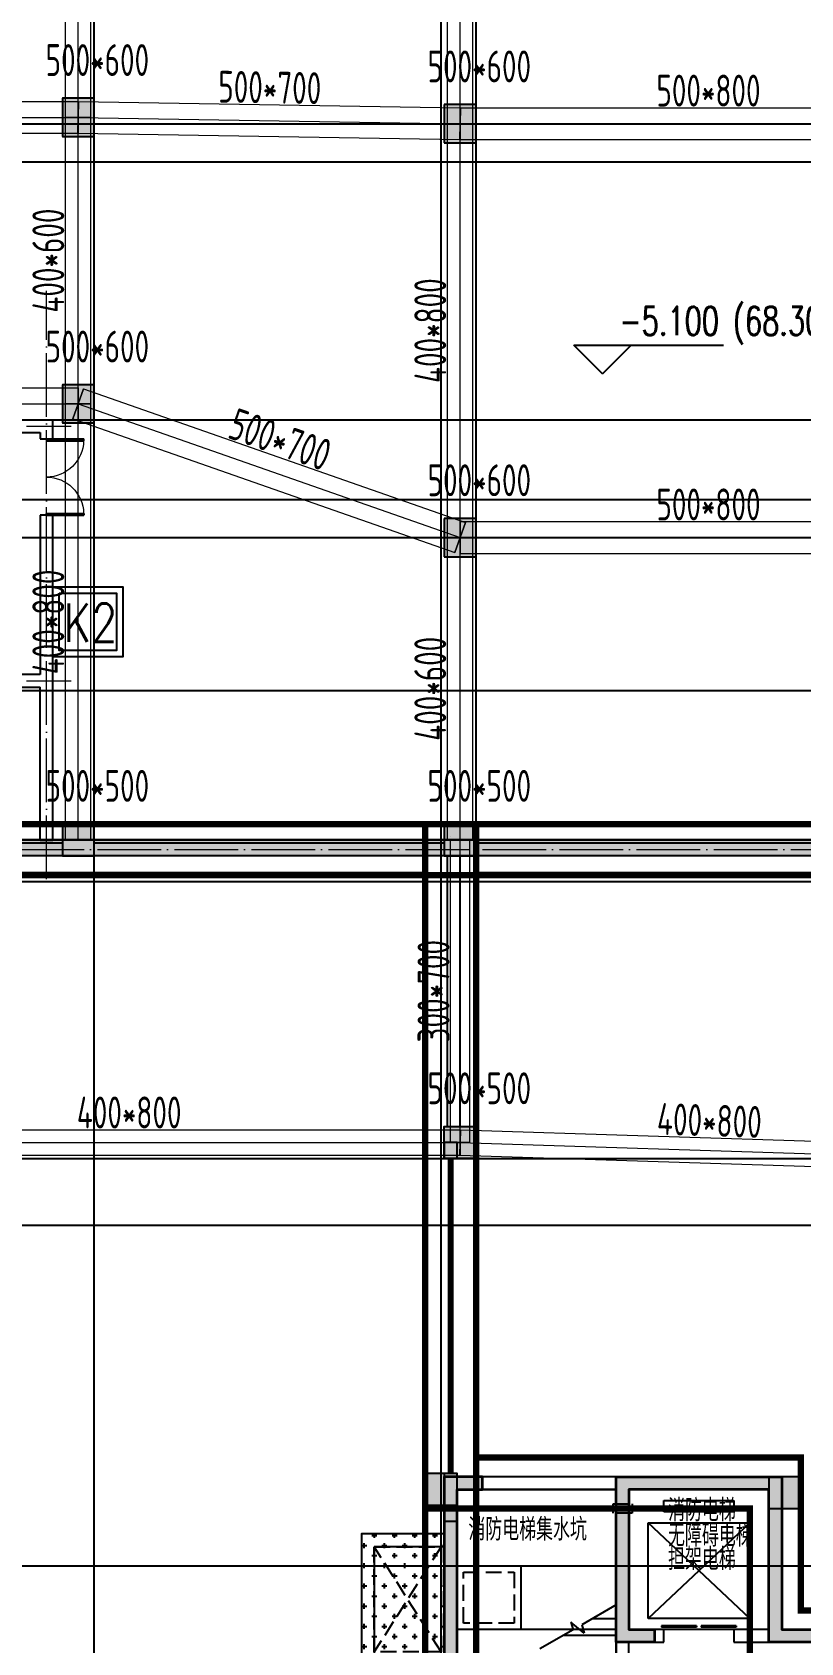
# Model space of a CAD drawing. Extents: x 369444 to 684549, y -549309 to 575337.
# Drawn here: x 444901 to 456974, y 330048 to 355344 of the extents above; entities that cross this region are included whole.
import ezdxf

# ---------------------------------------------------------------- set-up
doc = ezdxf.new("R2010")
doc.units = 0
doc.header["$LTSCALE"] = 1000
doc.header["$MEASUREMENT"] = 0
for name, pattern in [('__DASH', [0.35, 0.25, -0.1]), ('DASH', [0.35, 0.25, -0.1]), ('DOTE', [2.42, 2, -0.2, 0.02, -0.2])]:
    doc.linetypes.add(name, pattern=pattern)
for name, color, linetype, lineweight, true_color in [('-1-0-1', 7, 'Continuous', 0, 0xc0c0c0), ('-1-1-2', 7, 'Continuous', 0, 0xc0c0c0), ('-2-0-1', 1, 'Continuous', 0, 0xff0000), ('-2-1-2', 9, 'Continuous', 0, 0x808080), ('1-6-1', 7, 'Continuous', 0, 0x55ff55), ('1-6-2', 7, 'Continuous', 0, 0x55ff55), ('11-6-1', 2, 'Continuous', 0, 0xffff00), ('11-6-2', 2, 'Continuous', 0, 0xffff00), ('11-6-5', 2, 'Continuous', 0, 0xffff00), ('12-6-1', 4, 'Continuous', 0, 0x00ffff), ('12-6-2', 4, 'Continuous', 0, 0x00ffff), ('12-6-5', 4, 'Continuous', 0, 0x00ffff)]:
    doc.layers.add(name, color=color, linetype=linetype, lineweight=lineweight, true_color=true_color)
for name, color, linetype in [('A-COLU-CONC', 9, 'Continuous'), ('A-WALL-HATCH', 8, 'Continuous'), ('COLUMN', 9, 'Continuous'), ('DIM_LEAD', 3, 'Continuous'), ('DIM_SYMB', 3, 'Continuous'), ('DOTE', 1, 'Continuous'), ('EVTR', 2, 'Continuous'), ('PUB_HATCH', 8, 'Continuous'), ('STAIR', 2, 'Continuous'), ('WALL', 9, 'Continuous'), ('WINDOW', 4, 'Continuous'), ('填充', 8, 'Continuous'), ('平面文字图层', 7, 'Continuous'), ('排水', 61, 'Continuous'), ('景观场地标高', 4, 'Continuous'), ('砼墙', 151, 'Continuous'), ('立面填充1图层', 8, 'Continuous'), ('车库集水坑', 60, 'Continuous'), ('防火分区线', 7, 'Continuous'), ('风井', 7, 'Continuous')]:
    doc.layers.add(name, color=color, linetype=linetype)
doc.layers.add('DOTE2', color=122, linetype='DOTE', lineweight=9)
doc.styles.add('_HZTXT', font='txt.shx', dxfattribs={"width": 0.8, "bigfont": 'HZTXT.shx'})
doc.styles.add('_TCH_DIM', font='SIMPLEX', dxfattribs={"bigfont": 'GBCBIG'})
doc.styles.add('HNSJY', font='hnsjy-07.shx', dxfattribs={"width": 0.8, "bigfont": 'hnsjy-hz.shx'})
doc.styles.add('yjkcad', font='yjkeng.shx', dxfattribs={"width": 0.7, "height": 250, "bigfont": 'yjkchn.shx'})

# ---------------------------------------------------------------- blocks, each defined once
blk = doc.blocks.new('$DorLib2D$00000213')
at = {"color": 0, "linetype": 'DASH', "const_width": 0.02}
blk.add_lwpolyline([(0.5, 0), (-0.5, 0)], dxfattribs=at)
blk = doc.blocks.new('$DorLib2D$00000002')
for p, q in [((-0.5, 0), (-0.5, 0.4875)), ((-0.475, 0.4875), (-0.5, 0.4875)), ((-0.475, 0), (-0.475, 0.4875)), ((0.475, 0), (0.475, 0.4875)), ((0.475, 0.4875), (0.5, 0.4875)), ((0.5, 0), (0.5, 0.4875)), ((-0.5, 0), (-0.475, 0)), ((0.5, 0), (0.475, 0))]:
    blk.add_line(p, q)
at = {"lineweight": 13}
for centre, start, end in [((-0.4875, 0), 0, 88.53072), ((0.4875, 0), 91.46928, 180)]:
    blk.add_arc(centre, 0.4875, start, end, dxfattribs=at)
blk = doc.blocks.new('A$C1A4D5ED0')
at = {"layer": '填充'}
h = blk.add_hatch(color=256, dxfattribs=at)
h.dxf.hatch_style = 1
h.paths.add_polyline_path([(9300, 14350), (9300, 17950), (9702, 17950), (9702, 18150), (9100, 18150), (9100, 14350)])
h = blk.add_hatch(color=256, dxfattribs=at)
h.dxf.hatch_style = 1
h.paths.add_polyline_path([(12000, 15550), (11800, 15550), (11800, 17950), (11800, 18150), (14400, 18150), (14400, 15750), (14900, 15750), (14900, 15550), (14200, 15550), (14200, 17950), (12000, 17950), (12000, 15750), (12400, 15750), (12400, 15550)])
at = {"layer": '砼墙', "lineweight": 35, "ltscale": 1}
blk.add_lwpolyline([(9300, 14350), (9300, 17950), (9702, 17950), (9702, 18150), (9100, 18150), (9100, 14350)], close=True, dxfattribs=at)
blk.add_lwpolyline([(12000, 15550), (11800, 15550), (11800, 17950), (11800, 18150), (14400, 18150), (14400, 15750), (14900, 15750), (14900, 15550), (14200, 15550), (14200, 17950), (12000, 17950), (12000, 15750), (12400, 15750), (12400, 15550), (12000, 15550)], dxfattribs=at)
blk = doc.blocks.new('$DORLIB2D$00000127')
at = {"color": 0}
for points in [[(-0.533, 0.795), (-0.533, 0.69)], [(-0.033, 0.795), (-0.533, 0.795)], [(-0.033, 0.69), (-0.533, 0.69)], [(-0.033, 0.795), (-0.033, 0.69)], [(0.533, 0.795), (0.033, 0.795)], [(0.033, 0.795), (0.033, 0.69)], [(0.533, 0.69), (0.033, 0.69)], [(0.533, 0.795), (0.533, 0.69)], [(0.5, 0.5), (-0.5, 0.5)]]:
    blk.add_lwpolyline(points, dxfattribs=at)
blk = doc.blocks.new('column500')
h = blk.add_hatch(color=0)
h.dxf.hatch_style = 1
h.paths.add_polyline_path([(-216381, -381440), (-215881, -381440), (-215881, -380940), (-216381, -380940)])
at = {"color": 0}
blk.add_lwpolyline([(-216381, -381440), (-215881, -381440), (-215881, -380940), (-216381, -380940)], close=True, dxfattribs=at)

msp = doc.modelspace()

# ---------------------------------------------------------------- hatches: boundary and pattern name
at = {"layer": 'A-WALL-HATCH'}
for points in [[(445874.7, 354306.6), (445374.7, 354306.6), (445374.7, 353706.6), (445874.7, 353706.6)], [(451874.7, 354206.6), (451374.7, 354206.6), (451374.7, 353606.6), (451874.7, 353606.6)], [(445874.7, 349806.6), (445374.7, 349806.6), (445374.7, 349206.6), (445874.7, 349206.6)], [(451874.7, 347706.6), (451374.7, 347706.6), (451374.7, 347106.6), (451874.7, 347106.6)], [(445874.7, 342906.6), (445374.7, 342906.6), (445374.7, 342406.6), (445874.7, 342406.6)], [(451874.7, 342906.6), (451374.7, 342906.6), (451374.7, 342406.6), (451874.7, 342406.6)]]:
    msp.add_hatch(color=256, dxfattribs=at).paths.add_polyline_path(points)
at = {"layer": 'PUB_HATCH'}
msp.add_hatch(color=256, dxfattribs=at).paths.add_polyline_path([(465074.6, 342407.1), (464824.6, 342657.1), (438224.5, 342657.1), (438094.5, 342607.1), (438074.5, 342407.1)])
at = {"layer": '立面填充1图层'}
h = msp.add_hatch(dxfattribs=at)
h.set_pattern_fill('CROSS', color=256, scale=100)
h.set_pattern_definition([(0, (-307477.82, 963717.79), (158.75, 158.75), [79.375, -238.125]), (90, (-307438.13, 963678.1), (-158.75, 158.75), [79.375, -238.125])])
h.paths.add_polyline_path([(450074.4, 326606.9), (451374.4, 326606.9), (451374.4, 331756.9), (450074.4, 331756.9)])

# ---------------------------------------------------------------- linework, layer by layer
at = {"layer": '-1-0-1', "color": 0}
for p in [(445624.3, 354007.1, -3600), (451624.3, 353907.1, -3600), (445624.3, 349507.1, -3600), (451624.3, 347407.1, -3600), (445624.3, 342657.1, -3600), (451624.3, 342657.1, -3600), (451624.3, 337907.1, -3600)]:
    msp.add_point(p, dxfattribs=at)
at = {"layer": '-1-1-2', "color": 0}
for p, q in [((445624.3, 354007.1, -3600), (445624.3, 354007.1)), ((451624.3, 353907.1, -3600), (451624.3, 353907.1)), ((445624.3, 349507.1, -3600), (445624.3, 349507.1)), ((451624.3, 347407.1, -3600), (451624.3, 347407.1)), ((445624.3, 342657.1, -3600), (445624.3, 342657.1)), ((451624.3, 342657.1, -3600), (451624.3, 342657.1)), ((451624.3, 337907.1, -3600), (451624.3, 337907.1))]:
    msp.add_line(p, q, dxfattribs=at)
at = {"layer": '-2-0-1', "color": 0}
for p, q in [((445624.3, 354007.1, -3600), (445624.3, 360607.1, -3600)), ((451624.3, 353907.1, -3600), (451624.3, 358557.1, -3600)), ((442374.3, 354007.1, -3600), (445624.3, 354007.1, -3600)), ((445624.3, 354007.1, -3600), (451624.3, 353907.1, -3600)), ((445624.3, 349507.1, -3600), (445624.3, 354007.1, -3600)), ((451624.3, 353907.1, -3600), (459424.3, 353907.1, -3600)), ((451624.3, 347407.1, -3600), (451624.3, 353907.1, -3600)), ((442224.3, 349507.1, -3600), (445624.3, 349507.1, -3600)), ((445624.3, 349507.1, -3600), (451624.3, 347407.1, -3600)), ((445624.3, 342657.1, -3600), (445624.3, 349507.1, -3600)), ((451624.3, 347407.1, -3600), (459424.3, 347407.1, -3600)), ((451624.3, 342657.1, -3600), (451624.3, 347407.1, -3600)), ((443624.3, 342657.1, -3600), (445624.3, 342657.1, -3600)), ((445624.3, 342657.1, -3600), (451624.3, 342657.1, -3600)), ((451624.3, 337907.1, -3600), (451624.3, 342657.1, -3600)), ((451624.3, 342657.1, -3600), (459424.3, 342657.1, -3600)), ((441224.3, 337907.1, -3600), (451624.3, 337907.1, -3600)), ((451624.3, 337907.1, -3600), (459424.3, 337657.1, -3600))]:
    msp.add_line(p, q, dxfattribs=at)
at = {"layer": '-2-1-2', "color": 0}
for p, q in [((445624.3, 354007.1), (445624.3, 360607.1)), ((451624.3, 353907.1), (451624.3, 358557.1)), ((442374.3, 354007.1), (445624.3, 354007.1)), ((445624.3, 354007.1), (451624.3, 353907.1)), ((445624.3, 349507.1), (445624.3, 354007.1)), ((451624.3, 353907.1), (459424.3, 353907.1)), ((451624.3, 347407.1), (451624.3, 353907.1)), ((442224.3, 349507.1), (445624.3, 349507.1)), ((445624.3, 349507.1), (451624.3, 347407.1)), ((445624.3, 342657.1), (445624.3, 349507.1)), ((451624.3, 347407.1), (459424.3, 347407.1)), ((451624.3, 342657.1), (451624.3, 347407.1)), ((443624.3, 342657.1), (445624.3, 342657.1)), ((445624.3, 342657.1), (451624.3, 342657.1)), ((451624.3, 337907.1), (451624.3, 342657.1)), ((451624.3, 342657.1), (459424.3, 342657.1)), ((441224.3, 337907.1), (451624.3, 337907.1)), ((451624.3, 337907.1), (459424.3, 337657.1))]:
    msp.add_line(p, q, dxfattribs=at)
at = {"layer": '1-6-1', "color": 0}
for p, q in [((445624.3, 342657.1, -8700), (443624.3, 342657.1, -8700)), ((443624.3, 342657.1, -5100), (445624.3, 342657.1, -5100)), ((445624.3, 342657.1, -8700), (445624.3, 342657.1, -5100)), ((451624.3, 342657.1, -8700), (445624.3, 342657.1, -8700)), ((445624.3, 342657.1, -5100), (451624.3, 342657.1, -5100)), ((445624.3, 342657.1, -5100), (445624.3, 342657.1, -8700)), ((451624.3, 342657.1, -8700), (451624.3, 342657.1, -5100)), ((459424.3, 342657.1, -8700), (451624.3, 342657.1, -8700)), ((451624.3, 342657.1, -5100), (459424.3, 342657.1, -5100)), ((451624.3, 342657.1, -5100), (451624.3, 342657.1, -8700)), ((445624.3, 342407.1, -5100), (443624.3, 342407.1, -5100)), ((443624.3, 342407.1, -8700), (445624.3, 342407.1, -8700)), ((445624.3, 342407.1, -5100), (445624.3, 342407.1, -8700)), ((451624.3, 342407.1, -5100), (445624.3, 342407.1, -5100)), ((445624.3, 342407.1, -8700), (451624.3, 342407.1, -8700)), ((445624.3, 342407.1, -8700), (445624.3, 342407.1, -5100)), ((451624.3, 342407.1, -5100), (451624.3, 342407.1, -8700)), ((459424.3, 342407.1, -5100), (451624.3, 342407.1, -5100)), ((451624.3, 342407.1, -8700), (459424.3, 342407.1, -8700)), ((451624.3, 342407.1, -8700), (451624.3, 342407.1, -5100))]:
    msp.add_line(p, q, dxfattribs=at)
at = {"layer": '1-6-2', "color": 0}
for p, q in [((445624.3, 342657.1, -5100), (443624.3, 342657.1, -5100)), ((443624.3, 342657.1, -8700), (445624.3, 342657.1, -8700)), ((445624.3, 342657.1, -5100), (445624.3, 342657.1, -8700)), ((451624.3, 342657.1, -5100), (445624.3, 342657.1, -5100)), ((445624.3, 342657.1, -8700), (451624.3, 342657.1, -8700)), ((445624.3, 342657.1, -8700), (445624.3, 342657.1, -5100)), ((451624.3, 342657.1, -5100), (451624.3, 342657.1, -8700)), ((459424.3, 342657.1, -5100), (451624.3, 342657.1, -5100)), ((451624.3, 342657.1, -8700), (459424.3, 342657.1, -8700)), ((451624.3, 342657.1, -8700), (451624.3, 342657.1, -5100))]:
    msp.add_line(p, q, dxfattribs=at)
at = {"layer": '11-6-1', "color": 0}
for p, q in [((445374.3, 354307.1), (445374.3, 353707.1)), ((445874.3, 354307.1), (445374.3, 354307.1)), ((445374.3, 354307.1, -3600), (445374.3, 353707.1, -3600)), ((445874.3, 354307.1, -3600), (445374.3, 354307.1, -3600)), ((445374.3, 354307.1, -3600), (445374.3, 354307.1)), ((445874.3, 353707.1), (445874.3, 354307.1)), ((445874.3, 353707.1, -3600), (445874.3, 354307.1, -3600)), ((445874.3, 354307.1, -3600), (445874.3, 354307.1)), ((451374.3, 354207.1), (451374.3, 353607.1)), ((451874.3, 354207.1), (451374.3, 354207.1)), ((451374.3, 354207.1, -3600), (451374.3, 353607.1, -3600)), ((451874.3, 354207.1, -3600), (451374.3, 354207.1, -3600)), ((451374.3, 354207.1, -3600), (451374.3, 354207.1)), ((451874.3, 353607.1), (451874.3, 354207.1)), ((451874.3, 353607.1, -3600), (451874.3, 354207.1, -3600)), ((451874.3, 354207.1, -3600), (451874.3, 354207.1)), ((445374.3, 353707.1), (445874.3, 353707.1)), ((445374.3, 353707.1, -3600), (445874.3, 353707.1, -3600)), ((445374.3, 353707.1, -3600), (445374.3, 353707.1)), ((445874.3, 353707.1, -3600), (445874.3, 353707.1)), ((451374.3, 353607.1), (451874.3, 353607.1)), ((451374.3, 353607.1, -3600), (451874.3, 353607.1, -3600)), ((451374.3, 353607.1, -3600), (451374.3, 353607.1)), ((451874.3, 353607.1, -3600), (451874.3, 353607.1)), ((445374.3, 349807.1), (445374.3, 349207.1)), ((445874.3, 349807.1), (445374.3, 349807.1)), ((445374.3, 349807.1, -3600), (445374.3, 349207.1, -3600)), ((445874.3, 349807.1, -3600), (445374.3, 349807.1, -3600)), ((445374.3, 349807.1, -3600), (445374.3, 349807.1)), ((445874.3, 349207.1), (445874.3, 349807.1)), ((445874.3, 349207.1, -3600), (445874.3, 349807.1, -3600)), ((445874.3, 349807.1, -3600), (445874.3, 349807.1)), ((445374.3, 349207.1), (445874.3, 349207.1)), ((445374.3, 349207.1, -3600), (445874.3, 349207.1, -3600)), ((445374.3, 349207.1, -3600), (445374.3, 349207.1)), ((445874.3, 349207.1, -3600), (445874.3, 349207.1)), ((451374.3, 347707.1), (451374.3, 347107.1)), ((451874.3, 347707.1), (451374.3, 347707.1)), ((451374.3, 347707.1, -3600), (451374.3, 347107.1, -3600)), ((451874.3, 347707.1, -3600), (451374.3, 347707.1, -3600)), ((451374.3, 347707.1, -3600), (451374.3, 347707.1)), ((451874.3, 347107.1), (451874.3, 347707.1)), ((451874.3, 347107.1, -3600), (451874.3, 347707.1, -3600)), ((451874.3, 347707.1, -3600), (451874.3, 347707.1)), ((451374.3, 347107.1), (451874.3, 347107.1)), ((451374.3, 347107.1, -3600), (451874.3, 347107.1, -3600)), ((451374.3, 347107.1, -3600), (451374.3, 347107.1)), ((451874.3, 347107.1, -3600), (451874.3, 347107.1)), ((445374.3, 342907.1), (445374.3, 342407.1)), ((445874.3, 342907.1), (445374.3, 342907.1)), ((445374.3, 342907.1, -3600), (445374.3, 342407.1, -3600)), ((445874.3, 342907.1, -3600), (445374.3, 342907.1, -3600)), ((445374.3, 342907.1, -3600), (445374.3, 342907.1)), ((445874.3, 342407.1), (445874.3, 342907.1)), ((445874.3, 342407.1, -3600), (445874.3, 342907.1, -3600)), ((445874.3, 342907.1, -3600), (445874.3, 342907.1)), ((451374.3, 342907.1), (451374.3, 342407.1)), ((451874.3, 342907.1), (451374.3, 342907.1)), ((451374.3, 342907.1, -3600), (451374.3, 342407.1, -3600)), ((451874.3, 342907.1, -3600), (451374.3, 342907.1, -3600)), ((451374.3, 342907.1, -3600), (451374.3, 342907.1)), ((451874.3, 342407.1), (451874.3, 342907.1)), ((451874.3, 342407.1, -3600), (451874.3, 342907.1, -3600)), ((451874.3, 342907.1, -3600), (451874.3, 342907.1)), ((445374.3, 342407.1), (445874.3, 342407.1)), ((445374.3, 342407.1, -3600), (445874.3, 342407.1, -3600)), ((445374.3, 342407.1, -3600), (445374.3, 342407.1)), ((445874.3, 342407.1, -3600), (445874.3, 342407.1)), ((451374.3, 342407.1), (451874.3, 342407.1)), ((451374.3, 342407.1, -3600), (451874.3, 342407.1, -3600)), ((451374.3, 342407.1, -3600), (451374.3, 342407.1)), ((451874.3, 342407.1, -3600), (451874.3, 342407.1)), ((451374.3, 338157.1), (451374.3, 337657.1)), ((451874.3, 338157.1), (451374.3, 338157.1)), ((451374.3, 338157.1, -3600), (451374.3, 337657.1, -3600)), ((451874.3, 338157.1, -3600), (451374.3, 338157.1, -3600)), ((451374.3, 338157.1, -3600), (451374.3, 338157.1)), ((451874.3, 337657.1), (451874.3, 338157.1)), ((451874.3, 337657.1, -3600), (451874.3, 338157.1, -3600)), ((451874.3, 338157.1, -3600), (451874.3, 338157.1)), ((451374.3, 337657.1), (451874.3, 337657.1)), ((451374.3, 337657.1, -3600), (451874.3, 337657.1, -3600)), ((451374.3, 337657.1, -3600), (451374.3, 337657.1)), ((451874.3, 337657.1, -3600), (451874.3, 337657.1))]:
    msp.add_line(p, q, dxfattribs=at)
at = {"layer": '11-6-2', "color": 0}
for p, q in [((445624.3, 354007.1, -3600), (445624.3, 354007.1)), ((451624.3, 353907.1, -3600), (451624.3, 353907.1)), ((445624.3, 349507.1, -3600), (445624.3, 349507.1)), ((451624.3, 347407.1, -3600), (451624.3, 347407.1)), ((445624.3, 342657.1, -3600), (445624.3, 342657.1)), ((451624.3, 342657.1, -3600), (451624.3, 342657.1)), ((451624.3, 337907.1, -3600), (451624.3, 337907.1))]:
    msp.add_line(p, q, dxfattribs=at)
at = {"layer": '12-6-1', "color": 0}
for p, q in [((445424.3, 354007.1, -5100), (445424.3, 360607.1, -5100)), ((445424.3, 354007.1, -5900), (445424.3, 360607.1, -5900)), ((445824.3, 354007.1, -5100), (445824.3, 360607.1, -5100)), ((445824.3, 354007.1, -5900), (445824.3, 360607.1, -5900)), ((451424.3, 353907.1, -5100), (451424.3, 358557.1, -5100)), ((451424.3, 353907.1, -5700), (451424.3, 358557.1, -5700)), ((451824.3, 353907.1, -5100), (451824.3, 358557.1, -5100)), ((451824.3, 353907.1, -5700), (451824.3, 358557.1, -5700)), ((442374.3, 354257.1), (445624.3, 354257.1)), ((442374.3, 354257.1, -700), (445624.3, 354257.1, -700)), ((445628.5, 354257), (445620.2, 353757.1)), ((445620.2, 353757.1, -700), (445628.5, 354257, -700)), ((445624.3, 354257.1), (445624.3, 353757.1)), ((445624.3, 354257.1, -700), (445624.3, 354257.1)), ((445624.3, 353757.1, -700), (445624.3, 354257.1, -700)), ((445628.5, 354257, -700), (445628.5, 354257)), ((445628.5, 354257), (451628.5, 354157)), ((445628.5, 354257, -700), (451628.5, 354157, -700)), ((451628.5, 354157), (451620.2, 353657.1)), ((451620.2, 353657.1, -700), (451628.5, 354157, -700)), ((451624.3, 354157.1), (451624.3, 353657.1)), ((451624.3, 354157.1, -800), (451624.3, 354157.1)), ((451624.3, 353657.1, -800), (451624.3, 354157.1, -800)), ((451624.3, 354157.1), (459424.3, 354157.1)), ((451624.3, 354157.1, -800), (459424.3, 354157.1, -800)), ((451628.5, 354157, -700), (451628.5, 354157)), ((445424.3, 354007.1, -5100), (445824.3, 354007.1, -5100)), ((445424.3, 354007.1, -5900), (445424.3, 354007.1, -5100)), ((445824.3, 354007.1, -5900), (445424.3, 354007.1, -5900)), ((445424.3, 354007.1, -5100), (445824.3, 354007.1, -5100)), ((445424.3, 354007.1, -5700), (445424.3, 354007.1, -5100)), ((445824.3, 354007.1, -5700), (445424.3, 354007.1, -5700)), ((445424.3, 349507.1, -5100), (445424.3, 354007.1, -5100)), ((445424.3, 349507.1, -5700), (445424.3, 354007.1, -5700)), ((445824.3, 354007.1, -5100), (445824.3, 354007.1, -5900)), ((445824.3, 354007.1, -5100), (445824.3, 354007.1, -5700)), ((445824.3, 349507.1, -5100), (445824.3, 354007.1, -5100)), ((445824.3, 349507.1, -5700), (445824.3, 354007.1, -5700)), ((451424.3, 353907.1, -5100), (451824.3, 353907.1, -5100)), ((451424.3, 353907.1, -5900), (451424.3, 353907.1, -5100)), ((451824.3, 353907.1, -5900), (451424.3, 353907.1, -5900)), ((451424.3, 347407.1, -5100), (451424.3, 353907.1, -5100)), ((451424.3, 347407.1, -5900), (451424.3, 353907.1, -5900)), ((451424.3, 353907.1, -5100), (451824.3, 353907.1, -5100)), ((451424.3, 353907.1, -5700), (451424.3, 353907.1, -5100)), ((451824.3, 353907.1, -5700), (451424.3, 353907.1, -5700)), ((451824.3, 353907.1, -5100), (451824.3, 353907.1, -5900)), ((451824.3, 347407.1, -5100), (451824.3, 353907.1, -5100)), ((451824.3, 347407.1, -5900), (451824.3, 353907.1, -5900)), ((451824.3, 353907.1, -5100), (451824.3, 353907.1, -5700)), ((442374.3, 353757.1), (445624.3, 353757.1)), ((442374.3, 353757.1, -700), (445624.3, 353757.1, -700)), ((445620.2, 353757.1), (445620.2, 353757.1, -700)), ((445620.2, 353757.1), (451620.2, 353657.1)), ((445620.2, 353757.1, -700), (451620.2, 353657.1, -700)), ((445624.3, 353757.1), (445624.3, 353757.1, -700)), ((451620.2, 353657.1), (451620.2, 353657.1, -700)), ((451624.3, 353657.1), (451624.3, 353657.1, -800)), ((451624.3, 353657.1), (459424.3, 353657.1)), ((451624.3, 353657.1, -800), (459424.3, 353657.1, -800)), ((442224.3, 349757.1), (445624.3, 349757.1)), ((442224.3, 349757.1, -700), (445624.3, 349757.1, -700)), ((445706.9, 349743), (445541.7, 349271.1)), ((445541.7, 349271.1, -700), (445706.9, 349743, -700)), ((445624.3, 349757.1), (445624.3, 349257.1)), ((445624.3, 349757.1, -700), (445624.3, 349757.1)), ((445624.3, 349257.1, -700), (445624.3, 349757.1, -700)), ((445706.9, 349743, -700), (445706.9, 349743)), ((445706.9, 349743), (451706.9, 347643)), ((445706.9, 349743, -700), (451706.9, 347643, -700)), ((445424.3, 349507.1, -5100), (445824.3, 349507.1, -5100)), ((445424.3, 349507.1, -5900), (445424.3, 349507.1, -5100)), ((445824.3, 349507.1, -5900), (445424.3, 349507.1, -5900)), ((445424.3, 342657.1, -5100), (445424.3, 349507.1, -5100)), ((445424.3, 342657.1, -5900), (445424.3, 349507.1, -5900)), ((445424.3, 349507.1, -5100), (445824.3, 349507.1, -5100)), ((445424.3, 349507.1, -5700), (445424.3, 349507.1, -5100)), ((445824.3, 349507.1, -5700), (445424.3, 349507.1, -5700)), ((445824.3, 349507.1, -5100), (445824.3, 349507.1, -5900)), ((445824.3, 342657.1, -5100), (445824.3, 349507.1, -5100)), ((445824.3, 342657.1, -5900), (445824.3, 349507.1, -5900)), ((445824.3, 349507.1, -5100), (445824.3, 349507.1, -5700)), ((442224.3, 349257.1), (445624.3, 349257.1)), ((442224.3, 349257.1, -700), (445624.3, 349257.1, -700)), ((445541.7, 349271.1), (445541.7, 349271.1, -700)), ((445541.7, 349271.1), (451541.7, 347171.1)), ((445541.7, 349271.1, -700), (451541.7, 347171.1, -700)), ((445624.3, 349257.1), (445624.3, 349257.1, -700)), ((451706.9, 347643), (451541.7, 347171.1)), ((451541.7, 347171.1, -700), (451706.9, 347643, -700)), ((451624.3, 347657.1), (451624.3, 347157.1)), ((451624.3, 347657.1, -800), (451624.3, 347657.1)), ((451624.3, 347157.1, -800), (451624.3, 347657.1, -800)), ((451624.3, 347657.1), (459424.3, 347657.1)), ((451624.3, 347657.1, -800), (459424.3, 347657.1, -800)), ((451706.9, 347643, -700), (451706.9, 347643)), ((451424.3, 347407.1, -5100), (451824.3, 347407.1, -5100)), ((451424.3, 347407.1, -5900), (451424.3, 347407.1, -5100)), ((451824.3, 347407.1, -5900), (451424.3, 347407.1, -5900)), ((451424.3, 347407.1, -5100), (451824.3, 347407.1, -5100)), ((451424.3, 347407.1, -5700), (451424.3, 347407.1, -5100)), ((451824.3, 347407.1, -5700), (451424.3, 347407.1, -5700)), ((451424.3, 342657.1, -5100), (451424.3, 347407.1, -5100)), ((451424.3, 342657.1, -5700), (451424.3, 347407.1, -5700)), ((451824.3, 347407.1, -5100), (451824.3, 347407.1, -5900)), ((451824.3, 347407.1, -5100), (451824.3, 347407.1, -5700)), ((451824.3, 342657.1, -5100), (451824.3, 347407.1, -5100)), ((451824.3, 342657.1, -5700), (451824.3, 347407.1, -5700)), ((451541.7, 347171.1), (451541.7, 347171.1, -700)), ((451624.3, 347157.1), (451624.3, 347157.1, -800)), ((451624.3, 347157.1), (459424.3, 347157.1)), ((451624.3, 347157.1, -800), (459424.3, 347157.1, -800)), ((445424.3, 342657.1, -5100), (445824.3, 342657.1, -5100)), ((445424.3, 342657.1, -5900), (445424.3, 342657.1, -5100)), ((445824.3, 342657.1, -5900), (445424.3, 342657.1, -5900)), ((445824.3, 342657.1, -5100), (445824.3, 342657.1, -5900)), ((451424.3, 342657.1, -5100), (451824.3, 342657.1, -5100)), ((451424.3, 342657.1, -5700), (451424.3, 342657.1, -5100)), ((451824.3, 342657.1, -5700), (451424.3, 342657.1, -5700)), ((451474.3, 342657.1), (451774.3, 342657.1)), ((451474.3, 342657.1, -700), (451474.3, 342657.1)), ((451774.3, 342657.1, -700), (451474.3, 342657.1, -700)), ((451474.3, 337907.1), (451474.3, 342657.1)), ((451474.3, 337907.1, -700), (451474.3, 342657.1, -700)), ((451774.3, 342657.1), (451774.3, 342657.1, -700)), ((451774.3, 337907.1), (451774.3, 342657.1)), ((451774.3, 337907.1, -700), (451774.3, 342657.1, -700)), ((451824.3, 342657.1, -5100), (451824.3, 342657.1, -5700)), ((441224.3, 338107.1), (451624.3, 338107.1)), ((441224.3, 338107.1, -800), (451624.3, 338107.1, -800)), ((451630.7, 338107), (451617.9, 337707.2)), ((451617.9, 337707.2, -800), (451630.7, 338107, -800)), ((451624.3, 338107.1), (451624.3, 337707.1)), ((451624.3, 338107.1, -800), (451624.3, 338107.1)), ((451624.3, 337707.1, -800), (451624.3, 338107.1, -800)), ((451630.7, 338107, -800), (451630.7, 338107)), ((451630.7, 338107), (459430.7, 337857)), ((451630.7, 338107, -800), (459430.7, 337857, -800)), ((441224.3, 337707.1), (451624.3, 337707.1)), ((441224.3, 337707.1, -800), (451624.3, 337707.1, -800)), ((451474.3, 337907.1), (451774.3, 337907.1)), ((451474.3, 337907.1, -700), (451474.3, 337907.1)), ((451774.3, 337907.1, -700), (451474.3, 337907.1, -700)), ((451617.9, 337707.2), (451617.9, 337707.2, -800)), ((451617.9, 337707.2), (459417.9, 337457.2)), ((451617.9, 337707.2, -800), (459417.9, 337457.2, -800)), ((451624.3, 337707.1), (451624.3, 337707.1, -800)), ((451774.3, 337907.1), (451774.3, 337907.1, -700))]:
    msp.add_line(p, q, dxfattribs=at)
at = {"layer": '12-6-2', "color": 0}
for p, q in [((445624.3, 354007.1, -5100), (445624.3, 360607.1, -5100)), ((451624.3, 353907.1, -5100), (451624.3, 358557.1, -5100)), ((442374.3, 354007.1), (445624.3, 354007.1)), ((445624.3, 354007.1), (451624.3, 353907.1)), ((445624.3, 349507.1, -5100), (445624.3, 354007.1, -5100)), ((451624.3, 347407.1, -5100), (451624.3, 353907.1, -5100)), ((451624.3, 353907.1), (459424.3, 353907.1)), ((442224.3, 349507.1), (445624.3, 349507.1)), ((445624.3, 349507.1), (451624.3, 347407.1)), ((445624.3, 342657.1, -5100), (445624.3, 349507.1, -5100)), ((451624.3, 347407.1), (459424.3, 347407.1)), ((451624.3, 342657.1, -5100), (451624.3, 347407.1, -5100)), ((451624.3, 337907.1), (451624.3, 342657.1)), ((441224.3, 337907.1), (451624.3, 337907.1)), ((451624.3, 337907.1), (459424.3, 337657.1))]:
    msp.add_line(p, q, dxfattribs=at)
at = {"layer": 'A-COLU-CONC'}
for p, q in [((445874.7, 354306.6), (445374.7, 354306.6)), ((445374.7, 354306.6), (445374.7, 353706.6)), ((445874.7, 353706.6), (445874.7, 354306.6)), ((451874.7, 354206.6), (451374.7, 354206.6)), ((451374.7, 354206.6), (451374.7, 353606.6)), ((451874.7, 353606.6), (451874.7, 354206.6)), ((445374.7, 353706.6), (445874.7, 353706.6)), ((451374.7, 353606.6), (451874.7, 353606.6)), ((445874.7, 349806.6), (445374.7, 349806.6)), ((445374.7, 349806.6), (445374.7, 349206.6)), ((445874.7, 349206.6), (445874.7, 349806.6)), ((445374.7, 349206.6), (445874.7, 349206.6)), ((451874.7, 347706.6), (451374.7, 347706.6)), ((451374.7, 347706.6), (451374.7, 347106.6)), ((451874.7, 347106.6), (451874.7, 347706.6)), ((451374.7, 347106.6), (451874.7, 347106.6)), ((445874.7, 342906.6), (445374.7, 342906.6)), ((445374.7, 342906.6), (445374.7, 342406.6)), ((445874.7, 342406.6), (445874.7, 342906.6)), ((451874.7, 342906.6), (451374.7, 342906.6)), ((451374.7, 342906.6), (451374.7, 342406.6)), ((451874.7, 342406.6), (451874.7, 342906.6)), ((445374.7, 342406.6), (445874.7, 342406.6)), ((451374.7, 342406.6), (451874.7, 342406.6))]:
    msp.add_line(p, q, dxfattribs=at)
at = {"layer": 'DIM_LEAD'}
for points in [[(454074.5, 332457), (454074.5, 330257), (451574.5, 330257), (451574.5, 332457)], [(451574.5, 330257), (451574.5, 331257), (452574.5, 331257), (452574.5, 330257)]]:
    msp.add_lwpolyline(points, close=True, dxfattribs=at)
at = {"layer": 'DIM_LEAD', "linetype": 'DASH'}
msp.add_lwpolyline([(451674.5, 330357), (451674.5, 331157), (452474.5, 331157), (452474.5, 330357)], close=True, dxfattribs=at)
at = {"layer": 'DIM_SYMB'}
msp.add_lwpolyline([(453474.5, 328997, 0, 0, 0), (453474.5, 329867, 80, 0, 0), (453474.5, 330167, 0, 0, 0)], format="xyseb", dxfattribs=at)
at = {"layer": 'DOTE', "color": 8}
for p, q in [((445874.5, 59364.2), (445874.5, 476704.8)), ((451324.5, 59364.2), (451324.5, 476704.8)), ((451874.5, 261807), (451874.5, 476704.8))]:
    msp.add_line(p, q, dxfattribs=at)
at = {"layer": 'DOTE', "color": 8, "lineweight": -2}
for p, q in [((377844.4, 353907), (624570.9, 353907)), ((377844.4, 353307), (624570.9, 353307)), ((377844.4, 349257), (624570.9, 349257)), ((377844.4, 348007), (624570.9, 348007)), ((377844.4, 347407), (624570.9, 347407)), ((377844.4, 345007), (624570.9, 345007)), ((377844.4, 342657), (624570.9, 342657)), ((377844.4, 342007), (624570.9, 342007)), ((377844.4, 337657), (624570.9, 337657)), ((377844.4, 336607), (624570.9, 336607)), ((377844.4, 331257), (624570.9, 331257))]:
    msp.add_line(p, q, dxfattribs=at)
at = {"layer": 'DOTE2', "linetype": 'DOTE', "ltscale": 0.5, "elevation": 96.5}
for points in [[(445124.5, 342043.2), (445124.5, 351280.7)], [(435128.9, 349156.9), (445515.7, 349156.9)], [(435128.9, 345157), (445515.7, 345157)]]:
    msp.add_lwpolyline(points, dxfattribs=at)
at = {"layer": 'DOTE2', "linetype": 'DOTE', "ltscale": 0.5}
msp.add_lwpolyline([(435036.2, 342507), (555176.2, 342507)], dxfattribs=at)
at = {"layer": 'EVTR'}
for p, q in [((454824.5, 332107), (454824.5, 332282)), ((454824.5, 332282), (455924.5, 332282)), ((455924.5, 332282), (455924.5, 332107)), ((454574.5, 330432), (454574.5, 331932)), ((454574.5, 331932), (456174.5, 331932)), ((456174.5, 331932), (454574.5, 330432)), ((456174.5, 330432), (454574.5, 331932)), ((455924.5, 332107), (454824.5, 332107)), ((456174.5, 331932), (456174.5, 330432)), ((456174.5, 330432), (454574.5, 330432))]:
    msp.add_line(p, q, dxfattribs=at)
at = {"layer": 'STAIR'}
for p, q in [((454074.5, 330643.4), (453535, 330331.9)), ((454074.5, 329127), (454074.5, 330643.4)), ((453569.9, 330201.5), (453363.9, 330374.4)), ((453363.9, 330374.4), (453396.7, 330252.1)), ((453699.7, 330427), (454074.5, 330427)), ((453396.7, 330252.1), (452874.5, 329950.6)), ((453249.3, 330167), (454074.5, 330167)), ((453535, 330331.9), (453569.9, 330201.5))]:
    msp.add_line(p, q, dxfattribs=at)
at = {"layer": 'WALL'}
for p, q in [((442474.7, 349256.9), (445224.5, 349256.9)), ((445224.5, 348956.9), (445224.5, 349256.9)), ((442474.7, 349056.9), (445024.5, 349056.9)), ((445024.5, 349056.9), (445024.5, 348956.9)), ((445024.5, 348956.9), (445224.5, 348956.9)), ((445224.5, 347756.9), (445024.5, 347756.9)), ((445024.5, 347756.9), (445024.5, 345256.9)), ((445224.5, 345156.9), (445224.5, 347756.9)), ((445024.5, 345256.9), (443374.5, 345256.9)), ((443374.5, 345056.9), (445024.5, 345056.9)), ((445024.5, 342656.9), (445024.5, 345056.9)), ((445224.5, 342656.9), (445224.5, 345156.9)), ((464824.6, 342657.1), (438224.5, 342657.1)), ((445024.5, 342656.9), (445224.5, 342656.9)), ((465074.6, 342407.1), (438074.5, 342407.1)), ((451424.5, 338157), (451424.5, 342406.6)), ((451624.5, 338157), (451624.5, 342406.6)), ((451424.5, 338157), (451624.5, 338157)), ((454174.5, 332657), (451374.5, 332657)), ((451374.5, 332657), (451374.5, 331757)), ((456674.5, 332657), (454174.5, 332657)), ((456674.5, 330257), (456674.5, 332657)), ((454074.5, 332457), (451574.5, 332457)), ((451574.5, 332457), (451574.5, 331657)), ((454074.5, 330157), (454074.5, 332457)), ((454274.5, 330257), (454274.5, 332457)), ((456474.5, 332457), (454274.5, 332457)), ((456474.5, 330257), (456474.5, 332457)), ((451374.5, 331757), (450074.5, 331757)), ((450074.5, 331757), (450074.5, 326557)), ((451574.5, 331657), (451574.5, 327557)), ((451374.5, 331557), (450274.5, 331557)), ((450274.5, 331557), (450274.5, 326357)), ((451374.5, 331557), (451374.5, 327457)), ((454074.5, 330157), (454074.5, 328757)), ((454824.5, 330257), (454274.5, 330257)), ((454824.5, 330057), (454824.5, 330257)), ((456474.5, 330257), (455924.5, 330257)), ((455924.5, 330257), (455924.5, 330057)), ((456674.5, 330257), (457174.5, 330257)), ((454274.5, 328757), (454274.5, 330057)), ((454274.5, 330057), (454824.5, 330057)), ((455924.5, 330057), (456574.5, 330057)), ((456574.5, 330057), (456974.5, 330057))]:
    msp.add_line(p, q, dxfattribs=at)
at = {"layer": 'WALL', "linetype": 'ByBlock'}
for p, q in [((445374.7, 342606.9), (442474.7, 342606.9)), ((451374.7, 342607), (445874.7, 342606.9)), ((451374.5, 342707), (451374.5, 342607)), ((451374.7, 342707), (451374.5, 342707)), ((451474.5, 342707, 96.6), (451474.5, 342707, 96.6)), ((451474.5, 342607, 96.6), (451474.5, 342607, 96.6)), ((459174.7, 342607), (451874.7, 342607)), ((445374.7, 342406.9), (442474.7, 342406.9)), ((451374.7, 342407), (445874.7, 342406.9)), ((451474.5, 342507, 96.6), (451474.5, 342507, 96.6)), ((451474.5, 342507), (451474.5, 342507)), ((451499.5, 342507), (451499.5, 342507)), ((451524.5, 342507), (451524.5, 342507)), ((459174.7, 342407), (451874.7, 342407)), ((451374.5, 337907), (451374.5, 337656.9)), ((451574.5, 337907), (451374.5, 337907)), ((451574.5, 337656.9), (451574.5, 337907)), ((451374.5, 337656.9), (451574.5, 337656.9)), ((451574.5, 332706.9), (451374.5, 332706.9)), ((451374.5, 332706.9), (451374.5, 331957)), ((451574.5, 331957), (451574.5, 332706.9)), ((451374.5, 331957), (451574.5, 331957))]:
    msp.add_line(p, q, dxfattribs=at)
at = {"layer": '排水', "linetype": 'DASH'}
msp.add_lwpolyline([(454024.5, 332232), (454324.5, 332232), (454324.5, 332082), (454024.5, 332082)], close=True, dxfattribs=at)
at = {"layer": '景观场地标高'}
for p, q in [((453861.2, 349978.7), (453411.2, 350428.7)), ((453411.2, 350428.7), (455758.7, 350428.7)), ((453861.2, 349978.7), (454311.2, 350428.7))]:
    msp.add_line(p, q, dxfattribs=at)
at = {"layer": '立面填充1图层'}
msp.add_lwpolyline([(450074.4, 326606.9), (451374.4, 326606.9), (451374.4, 331756.9), (450074.4, 331756.9)], close=True, dxfattribs=at)
at = {"layer": '车库集水坑', "lineweight": -2}
for points in [[(445224.5, 346632), (446324.5, 346632), (446324.5, 345532), (445224.5, 345532)], [(445324.5, 346532), (446224.5, 346532), (446224.5, 345632), (445324.5, 345632)]]:
    msp.add_lwpolyline(points, close=True, dxfattribs=at)
at = {"layer": '防火分区线', "color": 5, "linetype": 'DASH', "ltscale": 8, "const_width": 100}
for points in [[(405224.5, 392657), (405224.5, 351406.8), (405674.5, 351406.8), (405674.4, 348706.8), (408924.5, 348706.8), (408924.5, 347156.7), (410514.5, 347156.7), (410514.5, 346557), (414174.4, 346557), (414174.4, 347157), (417874.5, 347156.8), (417874.5, 344007.1), (422274.5, 344007.1), (422274.5, 348706.8), (435524.5, 348706.8), (435524.5, 342106.8), (465324.5, 342106.8), (465324.5, 389856.6)], [(406024.5, 391857), (406024.5, 352206.8), (406474.5, 352206.8), (406474.4, 349506.8), (409724.5, 349506.8), (409724.5, 347956.7), (411314.5, 347956.7), (411314.5, 347357), (413374.4, 347357), (413374.4, 347957), (418674.5, 347956.7), (418674.5, 344807.1), (421474.5, 344807.1), (421474.5, 349506.8), (436324.5, 349506.8), (436324.5, 342906.8), (464524.5, 342906.8), (464524.5, 390656.6)]]:
    msp.add_lwpolyline(points, dxfattribs=at)
at = {"layer": '防火分区线', "linetype": '__DASH', "lineweight": -2, "ltscale": 8, "const_width": 100}
for points in [[(451374.5, 297906.2), (451374.5, 315007), (442774.5, 315007), (442774.5, 318857), (443574.5, 318857), (443574.5, 322356.9), (443374.5, 322356.9), (443374.5, 324558.8), (445574.5, 324557.3), (445574.5, 323707), (449374.5, 323707), (449374.5, 325307), (451874.5, 325307), (451874.5, 342907), (435524.5, 342907), (435524.5, 334806.9), (430224.5, 334806.9), (430224.5, 332056.9), (397174.5, 332056.9)], [(450574.5, 298706.2), (450574.5, 314207), (441974.5, 314207), (441974.5, 319657), (442774.5, 319657), (442774.5, 321556.9), (442574.5, 321556.9), (442574.5, 325359.4), (446374.5, 325356.7), (446374.5, 324507), (448574.5, 324507), (448574.5, 326107), (451074.5, 326107), (451074.5, 342107), (436324.5, 342107), (436324.5, 334006.9), (431024.5, 334006.9), (431024.5, 331256.9), (396374.5, 331256.9)]]:
    msp.add_lwpolyline(points, dxfattribs=at)
at = {"layer": '防火分区线', "color": 130, "linetype": 'DASH', "ltscale": 8, "const_width": 100}
for points in [[(463174.5, 327057), (456674.5, 327057), (456674.5, 329757), (456174.5, 329757), (456174.5, 332157), (451074.5, 332157), (451074.5, 342907), (542174.5, 342907)], [(457474.5, 330557), (456974.5, 330557), (456974.5, 332957), (451874.5, 332957), (451874.5, 342107), (541374.5, 342107)]]:
    msp.add_lwpolyline(points, dxfattribs=at)
at = {"layer": '风井', "linetype": 'DASH'}
for p, q in [((451324.4, 331556.9), (450274.4, 329906.9)), ((451324.4, 329906.9), (450274.4, 331556.9))]:
    msp.add_line(p, q, dxfattribs=at)
msp.add_lwpolyline([(451324.4, 331556.9), (451324.4, 329906.9), (450274.4, 329906.9), (450274.4, 331556.9)], close=True, dxfattribs=at)

# ---------------------------------------------------------------- block references
at = {"layer": 'COLUMN', "color": 8, "xscale": -1, "rotation": 270}
msp.add_blockref('column500', (832814.4, 554037.9), dxfattribs=at)
at = {"layer": 'COLUMN', "color": 8, "rotation": 270}
for p in [(832514.3, 116326), (837914.3, 116276.1)]:
    msp.add_blockref('column500', p, dxfattribs=at)
at = {"layer": 'WALL'}
msp.add_blockref('A$C1A4D5ED0', (442274.5, 314507), dxfattribs=at)
at = {"layer": 'WINDOW'}
for name, p, xscale, yscale, zscale, rotation in [('$DorLib2D$00000002', (445124.5, 348356.9), -1199.999999999991, 1199.999999999991, 1200, 269.9999920223391), ('$DorLib2D$00000213', (451474.5, 335181.9), -4950, 4950, -4950, 270)]:
    msp.add_blockref(name, p, dxfattribs=dict(at, xscale=xscale, yscale=yscale, zscale=zscale, rotation=rotation))
at = {"layer": 'WINDOW', "xscale": 1100, "yscale": 200, "zscale": 1100}
msp.add_blockref('$DORLIB2D$00000127', (455374.5, 330157), dxfattribs=at)

# ---------------------------------------------------------------- texts
at = {"layer": '11-6-5', "color": 0, "char_height": 500, "attachment_point": 8, "style": 'yjkcad'}
for s, insert in [('500*600', (445924.3, 354657.1, -3600)), ('500*600', (451924.3, 354557.1, -3600)), ('500*600', (445924.3, 350157.1, -3600)), ('500*600', (451924.3, 348057.1, -3600)), ('500*500', (445924.3, 343257.1, -3600)), ('500*500', (451924.3, 343257.1, -3600)), ('500*500', (451924.3, 338507.1, -3600))]:
    msp.add_mtext(s, dxfattribs=dict(at, insert=insert))
at = {"layer": '12-6-5', "color": 0, "char_height": 500, "attachment_point": 8, "style": 'yjkcad'}
for s, insert, rotation in [('500*700', (448628.8, 354227), 359.04516), ('400*600', (445404.3, 351757.1), 90), ('400*800', (451404.3, 350657.1), 90), ('500*700', (448713.5, 348711.9), 340.70995), ('400*800', (445404.3, 346082.1), 90), ('400*600', (451404.3, 345032.1), 90), ('300*700', (451454.3, 340282.1), 90), ('400*800', (455531.4, 338001.9), 358.16423)]:
    msp.add_mtext(s, dxfattribs=dict(at, insert=insert, rotation=rotation))
for s, insert in [('500*800', (455524.3, 354177.1)), ('500*800', (455524.3, 347677.1)), ('400*800', (446424.3, 338127.1))]:
    msp.add_mtext(s, dxfattribs=dict(at, insert=insert))
at = {"layer": '平面文字图层', "style": 'HNSJY', "width": 0.8}
for s, p in [('消防电梯', (454889.1, 331955.7)), ('消防电梯集水坑', (451752.8, 331654.1)), ('无障碍电梯', (454889.1, 331559)), ('担架电梯', (454889.1, 331189.2))]:
    msp.add_text(s, height=350, dxfattribs=at).set_placement(p)
at = {"layer": '景观场地标高', "color": 7, "style": '_TCH_DIM', "width": 0.705882}
for s, p in [('(68.300)', (455908.7, 350586.2)), ('-5.100', (454123.7, 350586.2))]:
    msp.add_text(s, height=446.25, dxfattribs=at).set_placement(p)
at = {"layer": '车库集水坑', "lineweight": -2, "style": '_HZTXT', "width": 0.8}
msp.add_text('K2', height=600, dxfattribs=at).set_placement((445395.2, 345769.1))

doc.saveas('drawing.dxf')
